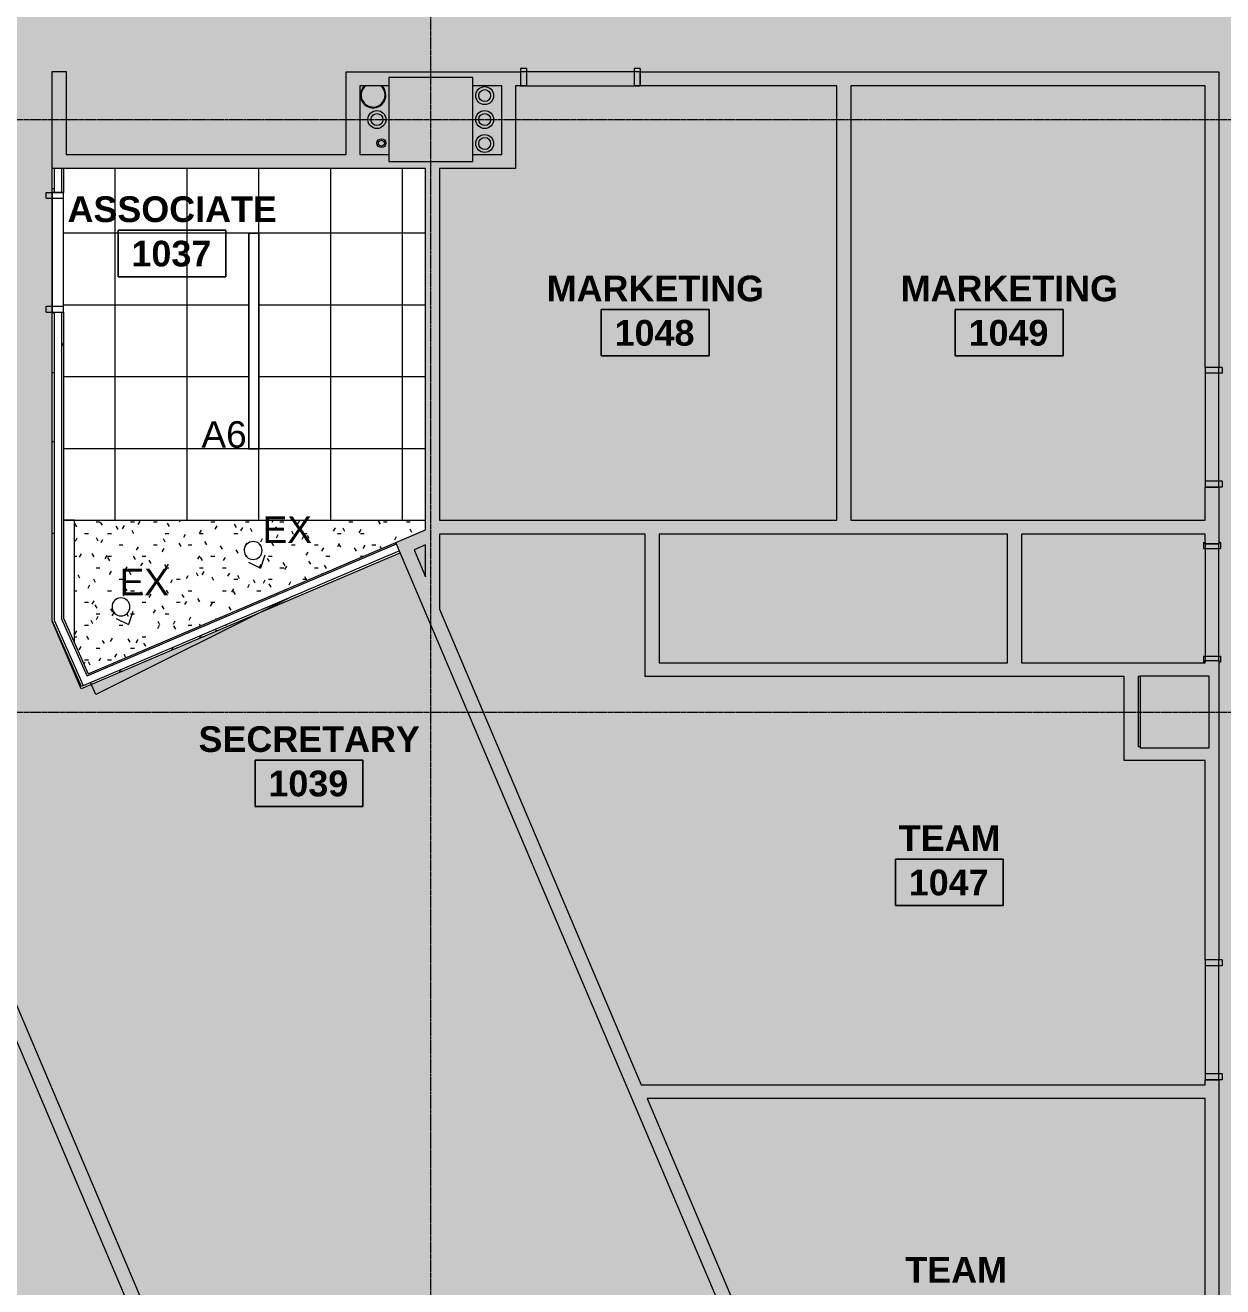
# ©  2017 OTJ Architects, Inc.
# Model space of a CAD drawing. Header units: inches. Extents: x -203 to 2908, y -968 to 768.
# Drawn here: x 99.2 to 499.3, y -405.3 to 16.2 of the extents above; entities that cross this region are included whole.
import ezdxf

# ---------------------------------------------------------------- set-up
doc = ezdxf.new("R2010")
doc.units = ezdxf.units.IN
doc.header["$MEASUREMENT"] = 0
doc.linetypes.add('Grid Line 1_2_', pattern=[0.875, 0.5, -0.125, 0.125, -0.125])
doc.linetypes.add('Hidden 1_8_', pattern=[0.1875, 0.125, -0.0625])
for name, color, linetype, lineweight in [('A-AREA-IDEN', 2, 'Continuous', 9), ('A-CLNG', 13, 'Continuous', 13), ('A-CLNG-PATT', 13, 'Continuous', 13), ('A-DETL-GENF', 92, 'Continuous', 9), ('A-DETL-HDLN', 90, 'Hidden 1_8_', 9), ('A-DETL-THIN', 151, 'Continuous', 9), ('A-DOOR', 31, 'Continuous', 13), ('A-DOOR-FRAM', 31, 'Continuous', 20), ('A-Flor-Eqpm', 7, 'Continuous', 9), ('A-Flor-Pfix-Exst', 7, 'Continuous', 9), ('A-WALL', 113, 'Continuous', 13), ('A-WALL-PATT', 111, 'Continuous', 13), ('E-LITE-EQPM', 33, 'Continuous', 9), ('E-LITE-EQPM-IDEN', 33, 'Continuous', 9), ('I-WALL', 2, 'Continuous', 9), ('Jenner and Block 11fl_BB_dwg', 8, 'Continuous', 9), ('S-GRID', 1, 'Continuous', 9)]:
    doc.layers.add(name, color=color, linetype=linetype, lineweight=lineweight)
doc.styles.add('Arial', font='arial.ttf', dxfattribs={"height": 8.851796})
doc.styles.add('Swis721 Lt BT_B', font='', dxfattribs={"height": 8.583975})
doc.styles.get('Swis721 Lt BT_B').set_extended_font_data('Swis721 Lt BT', bold=True)
pattern_1 = [(0, (0, 0), (30.72, 7.68), [1.267, -21.773, 1.267, -21.773, -122.88]), (0, (0, 0), (30.72, 7.68), [-46.08, 1.267, -44.813, 1.267, -21.773, -53.76]), (0, (0, 0), (30.72, 7.68), [-115.2, 1.267, -14.093, 1.267, -37.133]), (120, (11.52, 3.84), (-22.01108, 22.7643), [1.267, -21.773, 1.267, -21.773, -122.88]), (120, (11.52, 3.84), (-22.01108, 22.7643), [-46.08, 1.267, -44.813, 1.267, -21.773, -53.76]), (120, (11.52, 3.84), (-22.01108, 22.7643), [-115.2, 1.267, -14.093, 1.267, -37.133]), (240, (15.36, 19.2), (-8.70892, -30.4443), [1.267, -21.773, 1.267, -21.773, -122.88]), (240, (15.36, 19.2), (-8.70892, -30.4443), [-46.08, 1.267, -44.813, 1.267, -21.773, -53.76]), (240, (15.36, 19.2), (-8.70892, -30.4443), [-115.2, 1.267, -14.093, 1.267, -37.133])]

# ---------------------------------------------------------------- blocks, each defined once
blk = doc.blocks.new('Single Flush - OTJ_SOLIDFLUSH_ALUM-5493998-LEVEL 10 - RCP')
at = {"layer": 'A-DOOR-FRAM', "color": 8}
for p, q in [((-20, -3.4375), (-20, 2.3125)), ((-20, 2.3125), (-18, 2.3125)), ((-18, -3.4375), (-18, 2.3125)), ((18.000004, -3.4375), (18.000004, 2.3125)), ((18.000004, 2.3125), (20.000004, 2.3125)), ((20.000004, -3.4375), (20.000004, 2.3125)), ((-20, -3.4375), (-18, -3.4375)), ((18.000004, -3.4375), (20.000004, -3.4375))]:
    blk.add_line(p, q, dxfattribs=at)
blk = doc.blocks.new('Single Flush - OTJ_SOLIDFLUSH_ALUM-5493996-LEVEL 10 - RCP')
at = {"layer": 'A-DOOR-FRAM', "color": 8}
for p, q in [((-20, 3.4375), (-20, -2.3125)), ((-20, 3.4375), (-18, 3.4375)), ((-18, 3.4375), (-18, -2.3125)), ((18.000004, 3.4375), (18.000004, -2.3125)), ((18.000004, 3.4375), (20.000004, 3.4375)), ((20.000004, 3.4375), (20.000004, -2.3125)), ((-20, -2.3125), (-18, -2.3125)), ((18.000004, -2.3125), (20.000004, -2.3125))]:
    blk.add_line(p, q, dxfattribs=at)
blk = doc.blocks.new('Double Flush - Int-F-WDMF-36_ x 84_-5494796-LEVEL 10 - RCP')
at = {"layer": 'A-DOOR-FRAM', "color": 8}
for p, q in [((-20, 2.8125), (-18, 2.8125)), ((-20, 2.8125), (-20, 2.3125)), ((-20, 2.3125), (-19.5, 2.3125)), ((-19.5, -2.3125), (-19.5, 2.3125)), ((-18, -2.8125), (-18, 2.8125)), ((18.000004, -2.8125), (18.000004, 2.8125)), ((18.000004, 2.8125), (20.000004, 2.8125)), ((19.500004, 2.3125), (20.000004, 2.3125)), ((19.500004, -2.3125), (19.500004, 2.3125)), ((20.000004, 2.8125), (20.000004, 2.3125)), ((-20, -2.3125), (-19.5, -2.3125)), ((-20, -2.8125), (-20, -2.3125)), ((-20, -2.8125), (-18, -2.8125)), ((18.000004, -2.8125), (20.000004, -2.8125)), ((19.500004, -2.3125), (20.000004, -2.3125)), ((20.000004, -2.8125), (20.000004, -2.3125))]:
    blk.add_line(p, q, dxfattribs=at)
blk = doc.blocks.new('a-light Accolade D5 - Recessed - Ceiling or Wall - 6_0_-5100001-LEVEL 10 - RCP')
at = {"layer": 'E-LITE-EQPM'}
for p, q in [((-35.88, -2.33), (-35.88, 1.06)), ((-35.88, 1.06), (35.93, 1.06)), ((35.93, 1.06), (35.93, -2.33)), ((35.93, -2.33), (-35.88, -2.33))]:
    blk.add_line(p, q, dxfattribs=at)
blk = doc.blocks.new('L-Recessed Circular - Wall Washer - 6_-5083336-LEVEL 10 - RCP')
at = {"layer": 'E-LITE-EQPM', "color": 55}
for p in [(-3, -3), (3, -3)]:
    blk.add_line(p, (0, -6.38), dxfattribs=at)
for start, end in [(360, 180), (180, 360)]:
    blk.add_arc((0, 0), 3, start, end, dxfattribs=at)
blk = doc.blocks.new('Single Flush - OTJ_SOLIDFLUSH_Side Lite-5611451-LEVEL 10 - RCP')
at = {"layer": 'A-DOOR-FRAM'}
for p, q in [((-20, 3.875), (-20, -1.875)), ((-20, 3.875), (-18, 3.875)), ((-18, 3.875), (-18, -1.875)), ((18.000004, 3.875), (18.000004, -1.875)), ((18.000004, 3.875), (20.000004, 3.875)), ((20.000004, 3.875), (20.000004, -1.875)), ((-20, -1.875), (-18, -1.875)), ((18.000004, -1.875), (20.000004, -1.875))]:
    blk.add_line(p, q, dxfattribs=at)
blk = doc.blocks.new('Jenner and Block 11fl_BB_dwg-4752473-LEVEL 10 - RCP')
at = {"layer": 'A-Flor-Eqpm'}
blk.add_line((234.73, 0.59), (234.73, 2.02), dxfattribs=at)
at = {"layer": 'A-Flor-Pfix-Exst'}
for centre, radius in [((252.73, -7.34), 3), ((252.73, -7.34), 2), ((216.73, -15.34), 3), ((252.73, -15.34), 3), ((216.73, -15.34), 2), ((252.73, -15.34), 2), ((252.73, -23.34), 3), ((218.23, -23.23), 1.5), ((218.23, -23.23), 1), ((252.73, -23.34), 2)]:
    blk.add_circle(centre, radius, dxfattribs=at)
for radius, start, end in [(4.25, 132.0648, 360), (4, 127.304, 360), (4, 0, 52.4099), (4.25, 0, 47.9352)]:
    blk.add_arc((215.48, -7.16), radius, start, end, dxfattribs=at)
blk = doc.blocks.new('Room Tag - Room Name and Number-3379422-LEVEL 10 - RCP')
at = {"layer": 'A-AREA-IDEN'}
for p, q in [((-0.1881, -0.1636), (-0.1881, -0.0018)), ((-0.1881, -0.0018), (0.1869, -0.0018)), ((0.1869, -0.0018), (-0.1881, -0.0018)), ((-0.1881, -0.0018), (-0.1881, -0.1636)), ((0.1869, -0.0018), (0.1869, -0.1636)), ((0.1869, -0.1636), (0.1869, -0.0018)), ((0.1869, -0.1636), (-0.1881, -0.1636)), ((-0.1881, -0.1636), (0.1869, -0.1636))]:
    blk.add_line(p, q, dxfattribs=at)

msp = doc.modelspace()

# ---------------------------------------------------------------- hatches: boundary and pattern name
at = {"layer": 'A-CLNG-PATT'}
h = msp.add_hatch(dxfattribs=at)
h.set_pattern_fill('FP_4', color=256, style=0, pattern_type=2)
h.set_pattern_definition([(90, (153.305, -149.243), (24, -1e-15), []), (0, (153.305, -149.243), (0, -24), [])])
h.paths.add_polyline_path([(120.2, -149.24), (232.98, -149.24), (232.98, -31.65), (112, -31.65), (112, -149.24)], flags=0)
h.paths.add_polyline_path([(177.38, -125.36), (173.82, -125.36), (173.82, -53.36), (177.38, -53.36)], flags=0)
h = msp.add_hatch(dxfattribs=at)
h.set_pattern_fill('FP_5', color=250, style=0, pattern_type=2)
h.set_pattern_definition([(0, (0, 0), (15.36, 3.84), [1.267, -10.253, 1.267, -10.253, -61.44]), (0, (0, 0), (15.36, 3.84), [-23.04, 1.267, -21.773, 1.267, -10.253, -26.88]), (0, (0, 0), (15.36, 3.84), [-57.6, 1.267, -6.413, 1.267, -17.933]), (120, (5.76, 1.92), (-11.005538, 11.38215), [1.267, -10.253, 1.267, -10.253, -61.44]), (120, (5.76, 1.92), (-11.005538, 11.38215), [-23.04, 1.267, -21.773, 1.267, -10.253, -26.88]), (120, (5.76, 1.92), (-11.005538, 11.38215), [-57.6, 1.267, -6.413, 1.267, -17.933]), (240, (7.68, 9.6), (-4.354462, -15.22215), [1.267, -10.253, 1.267, -10.253, -61.44]), (240, (7.68, 9.6), (-4.354462, -15.22215), [-23.04, 1.267, -21.773, 1.267, -10.253, -26.88]), (240, (7.68, 9.6), (-4.354462, -15.22215), [-57.6, 1.267, -6.413, 1.267, -17.933])])
h.paths.add_polyline_path([(121.33, -204.11), (177.22, -180.28), (188.37, -174.7), (121.03, -203.42)], flags=0)
h.paths.add_polyline_path([(120.25, -200.5), (232.98, -152.41), (232.98, -149.24), (115.71, -149.24), (115.71, -190.28), (120.2, -200.39)], flags=0)
h.paths.add_polyline_path([(130.86, -181.13), (130.04, -180.91), (129.37, -180.51), (128.82, -179.94), (128.43, -179.25), (128.25, -178.58), (128.24, -177.8), (128.43, -177.04), (128.82, -176.35), (129.37, -175.8), (130.13, -175.37), (130.79, -175.19), (131.58, -175.18), (132.34, -175.37), (133.02, -175.76), (133.62, -176.37), (134, -177.07), (134.19, -177.73), (134.19, -178.52), (134, -179.28), (133.62, -179.96), (133.07, -180.52), (132.39, -180.92), (131.64, -181.13)], flags=0)
h.paths.add_polyline_path([(175.01, -162.3), (174.21, -162.08), (173.57, -161.72), (173.01, -161.17), (172.58, -160.41), (172.4, -159.75), (172.39, -158.96), (172.58, -158.2), (172.97, -157.52), (173.52, -156.96), (174.19, -156.56), (174.94, -156.35), (175.73, -156.35), (176.54, -156.57), (177.22, -156.97), (177.73, -157.47), (178.15, -158.23), (178.34, -158.9), (178.35, -159.68), (178.15, -160.44), (177.77, -161.12), (177.22, -161.68), (176.54, -162.08), (175.79, -162.29), (175.28, -162.3)], flags=0)
at = {"layer": 'A-DETL-GENF'}
h = msp.add_hatch(color=9, dxfattribs=at)
h.paths.add_polyline_path([(660.98, -433.44), (660.98, -433.94), (656.69, -433.94), (656.69, -433.44)], flags=0)
h.paths.add_polyline_path([(131.76, -847.99), (290.55, -780.58), (225.58, -627.57), (209.01, -634.6), (202.64, -619.58), (206.9, -617.78), (211.46, -628.54), (296.14, -592.58), (297.95, -596.84), (229.84, -625.76), (294.8, -778.77), (401.29, -733.56), (336.32, -580.55), (334.77, -581.21), (332.96, -576.95), (428.69, -536.31), (430.5, -540.56), (340.58, -578.74), (405.55, -731.76), (515.31, -685.15), (511.69, -685.15), (511.69, -619.4), (491.89, -619.4), (491.89, -612.4), (492.01, -612.4), (492.01, -532.94), (471.73, -532.94), (471.73, -523.06), (467.32, -524.93), (465.51, -520.68), (471.73, -518.03), (471.73, -508.94), (495.73, -508.94), (495.73, -510.53), (499.51, -510.53), (499.51, -516.53), (499.01, -516.53), (499.01, -612.4), (658.19, -612.4), (718.26, -586.9), (718.26, -516.53), (539.51, -516.53), (539.51, -510.53), (555.67, -510.53), (555.67, -394.75), (560.67, -394.75), (560.67, -437.31), (560.17, -437.31), (560.17, -441.94), (560.67, -441.94), (560.67, -498.09), (619.48, -498.09), (619.48, -477.94), (626.48, -477.94), (626.48, -500.46), (758.11, -500.46), (758.11, -433.94), (754.23, -433.94), (754.23, -433.44), (758.11, -433.44), (758.11, -376.94), (697.48, -376.94), (697.48, -433.44), (721.73, -433.44), (721.73, -433.94), (693.48, -433.94), (693.48, -433.44), (696.98, -433.43), (696.98, -376.94), (661.48, -376.94), (661.48, -433.44), (660.98, -433.44), (660.98, -376.94), (625.46, -376.94), (625.46, -433.44), (624.19, -433.44), (624.19, -433.94), (625.46, -433.94), (625.46, -441.94), (600.17, -441.94), (600.17, -437.31), (620.83, -437.31), (620.83, -304.37), (601.17, -304.37), (601.17, -299.75), (634.61, -299.75), (634.61, -356.95), (665.48, -356.95), (665.48, -344.95), (665.98, -344.95), (665.98, -356.95), (696.98, -356.95), (696.98, -299.95), (699.23, -299.95), (699.23, -300.45), (697.48, -300.45), (697.48, -356.95), (733.48, -356.95), (733.48, -300.45), (731.73, -300.45), (731.73, -299.95), (757.71, -299.95), (757.71, -300.45), (733.98, -300.45), (733.98, -356.95), (794.21, -356.95), (794.21, -300.45), (790.21, -300.45), (790.21, -299.95), (794.21, -299.95), (794.21, -230.99), (634.98, -230.99), (634.98, -254.99), (560.67, -254.98), (560.67, -299.75), (561.17, -299.75), (561.17, -304.37), (560.67, -304.37), (560.67, -346.75), (555.67, -346.75), (555.67, -249.98), (575.84, -249.98), (575.84, -200.84), (587.09, -200.84), (587.09, -243.74), (630.36, -243.74), (630.36, -224.99), (674.86, -224.99), (674.86, -160.84), (555.74, -160.84), (555.74, 0.66), (596.73, 0.66), (596.73, -16.34), (638.73, -16.34), (638.73, 0.66), (700.73, 0.66), (700.73, -16.34), (742.73, -16.34), (742.73, 0.66), (804.73, 0.66), (804.73, -16.34), (846.73, -16.34), (846.73, 0.66), (908.73, 0.66), (908.73, -16.34), (950.73, -16.34), (950.73, 0.66), (993.73, 0.66), (993.73, -121.74), (988.73, -121.74), (988.73, -121.34), (980.11, -121.34), (980.11, -122.59), (769.74, -122.59), (769.74, -217.72), (962.61, -217.72), (962.61, -199.94), (988.73, -199.94), (988.73, -161.74), (993.73, -161.74), (993.73, -227.33), (967.61, -227.33), (967.61, -227.44), (962.61, -227.44), (962.61, -224.72), (800.21, -224.72), (800.21, -303.86), (962.61, -303.86), (962.61, -267.44), (967.61, -267.44), (967.61, -426.91), (1012.73, -426.91), (1012.73, -431.54), (967.61, -431.54), (967.61, -457.44), (946.48, -457.44), (946.48, -308.86), (800.21, -308.86), (800.21, -362.95), (764.11, -362.95), (764.11, -516.53), (744.73, -516.53), (744.73, -520.1), (942.73, -520.1), (942.73, -524.65), (1492.42, -524.65), (1492.42, -327.97), (1377.05, -327.97), (1377.05, -349.65), (1369.05, -349.65), (1369.05, -82.65), (1372.42, -82.65), (1372.42, -36.97), (1360.73, -36.97), (1360.73, -32.34), (1369.05, -32.34), (1369.05, 0.03), (1377.05, 0.03), (1377.05, -3.97), (1492.42, -3.97), (1492.42, -161.34), (1377.05, -161.34), (1377.05, -323.34), (1497.05, -323.34), (1497.05, -372.91), (1498.73, -372.91), (1498.73, -377.54), (1497.05, -377.54), (1497.05, -524.65), (1723.7, -524.65), (1723.7, -257.17), (1557.05, -257.17), (1557.05, -261.86), (1552.42, -261.86), (1552.42, -247.86), (1557.05, -247.86), (1557.05, -252.54), (1723.7, -252.54), (1723.7, -137.33), (1557.05, -137.33), (1557.05, -207.86), (1552.42, -207.86), (1552.42, -70.86), (1557.05, -70.86), (1557.05, -132.71), (1723.7, -132.71), (1723.7, -17.58), (1582.73, -17.58), (1582.73, -29.34), (1557.05, -29.34), (1557.05, -30.86), (1552.42, -30.86), (1552.42, 61.14), (1557.05, 61.14), (1557.05, -1.34), (1582.73, -1.34), (1582.73, -12.96), (1723.7, -12.96), (1723.7, 102.67), (1557.05, 102.67), (1557.05, 101.14), (1552.42, 101.14), (1552.42, 109.14), (1557.05, 109.14), (1557.05, 107.29), (1723.7, 107.29), (1723.7, 222.67), (1557.05, 222.67), (1557.05, 149.14), (1552.42, 149.14), (1552.42, 228.98), (1557.05, 228.98), (1557.05, 227.29), (1723.7, 227.29), (1723.7, 284.95), (1723.3, 284.95), (1723.3, 338.96), (1557.05, 338.96), (1557.05, 268.98), (1552.42, 268.98), (1552.42, 343.59), (1723.3, 343.59), (1723.3, 351.59), (1732.42, 351.59), (1732.42, 355.59), (1737.05, 355.59), (1737.05, 351.59), (1910.23, 351.59), (1910.23, 580.43), (1737.05, 580.43), (1737.05, 395.59), (1732.42, 395.59), (1732.42, 418.96), (1666.05, 418.96), (1666.05, 402.34), (1598.73, 402.34), (1598.73, 406.96), (1661.42, 406.96), (1661.42, 423.59), (1732.42, 423.59), (1732.42, 580.43), (1377.05, 580.43), (1377.05, 406.96), (1378.73, 406.96), (1378.73, 402.34), (1298.73, 402.34), (1298.73, 406.96), (1372.42, 406.96), (1372.42, 580.43), (1077.05, 580.43), (1077.05, 406.96), (1210.73, 406.96), (1210.73, 402.34), (1077.05, 402.34), (1077.05, 82.27), (1072.42, 82.27), (1072.42, 103.96), (1071.73, 103.96), (1071.73, 108.59), (1072.42, 108.59), (1072.42, 580.43), (777.05, 580.43), (777.05, 558.51), (772.42, 558.51), (772.42, 580.43), (417.05, 580.43), (417.05, 406.96), (418.71, 406.96), (418.71, 402.34), (410.71, 402.34), (410.71, 406.96), (412.42, 406.96), (412.42, 580.43), (237.05, 580.43), (237.05, 577.15), (246.73, 577.15), (246.73, 553.15), (237.05, 553.15), (237.05, 406.96), (238.73, 406.96), (238.73, 402.34), (230.73, 402.34), (230.73, 406.96), (232.42, 406.96), (232.42, 553.15), (222.73, 553.15), (222.73, 577.15), (232.42, 577.15), (232.42, 580.43), (-120.35, 580.43), (-120.35, 406.96), (52.42, 406.96), (52.42, 423.59), (59.67, 423.59), (59.67, 418.96), (57.05, 418.96), (57.05, 328.65), (52.42, 328.65), (52.42, 402.34), (-120.35, 402.34), (-120.35, 286.96), (52.42, 286.96), (52.42, 288.65), (57.05, 288.65), (57.05, 280.65), (52.42, 280.65), (52.42, 282.34), (-120.35, 282.34), (-120.35, 166.96), (52.42, 166.96), (52.42, 240.65), (57.05, 240.65), (57.05, 160.65), (52.42, 160.65), (52.42, 162.34), (-120.35, 162.34), (-120.35, 0.55), (-80.76, 0.55), (-80.76, -13.04), (52.42, -13.04), (52.45, 120.65), (57.05, 120.65), (57.05, -19.35), (52.42, -19.35), (52.42, -17.66), (-80.76, -17.66), (-80.76, -30.95), (-120.35, -30.95), (-120.35, -193.04), (52.42, -193.04), (52.42, -59.35), (57.05, -59.35), (57.05, -218.77), (71.25, -252.22), (66.99, -254.03), (52.42, -219.71), (52.42, -197.66), (-120.35, -197.66), (-120.35, -254.17), (-75.11, -360.73), (83.67, -293.32), (82.62, -290.84), (86.88, -289.04), (141.98, -418.82), (137.73, -420.63), (85.48, -297.58), (-73.3, -364.99), (-4.77, -526.42), (-2.44, -525.43), (-6.07, -516.89), (16.02, -507.51), (19.65, -516.05), (154.02, -459), (153.36, -457.45), (157.61, -455.64), (160.74, -463.01), (156.48, -464.81), (155.82, -463.26), (21.46, -520.31), (25.4, -529.6), (3.31, -538.98), (-0.64, -529.69), (-2.96, -530.67), (42.33, -637.33), (201.11, -569.92), (172.12, -501.63), (176.37, -499.83), (207.17, -572.37), (190.6, -579.41), (191.26, -580.96), (187.01, -582.77), (186.35, -581.21), (44.13, -641.59), (117.88, -815.28)], flags=0)
h.paths.add_polyline_path([(225.76, -805.76), (216.38, -783.67), (238.47, -774.29), (247.85, -796.38), (237.61, -800.73)], flags=0)
h.paths.add_polyline_path([(446.67, -711.97), (437.29, -689.88), (459.38, -680.5), (468.76, -702.59), (455.33, -708.29)], flags=0)
h.paths.add_polyline_path([(516.31, -684.73), (892.28, -525.1), (744.73, -525.1), (744.73, -532.94), (725.26, -532.94), (725.26, -561.42), (744.73, -561.42), (744.73, -585.42), (725.26, -585.42), (725.26, -591.53), (659.62, -619.4), (590.81, -619.4), (590.81, -647.06), (516.73, -647.06), (516.73, -643.56), (587.31, -643.56), (587.31, -619.4), (516.31, -619.4), (516.31, -647.06)], flags=0)
h.paths.add_polyline_path([(263.4, -548.5), (261.59, -544.24), (291.35, -531.61), (277.14, -498.12), (247.37, -510.74), (245.57, -506.5), (352.39, -461.15), (224.56, -160.08), (117.88, -205.59), (108.25, -182.9), (108.25, 0.75), (112.87, 0.75), (112.87, -27.03), (206.42, -27.03), (206.42, 0.59), (264.73, 0.59), (264.73, -4.04), (263.05, -4.04), (263.05, -31.65), (237.61, -31.65), (237.61, -149.24), (370.42, -149.24), (370.42, -4.04), (304.73, -4.04), (304.73, 0.59), (498.05, 0.59), (498.05, -98.13), (493.42, -98.13), (493.42, -4.04), (375.05, -4.04), (375.05, -149.24), (493.42, -149.24), (493.42, -138.13), (498.05, -138.13), (498.05, -157.13), (493.42, -157.13), (493.42, -153.87), (432.05, -153.87), (432.05, -196.81), (493.42, -196.81), (493.42, -196.13), (498.05, -196.13), (498.05, -296.13), (493.42, -296.13), (493.42, -229.44), (466.42, -229.44), (466.42, -201.44), (306.4, -201.44), (306.4, -153.87), (237.61, -153.87), (237.61, -178.97), (305.05, -337.81), (493.42, -337.81), (493.42, -336.13), (498.05, -336.13), (498.05, -448.88), (416.5, -483.5), (414.7, -479.24), (493.42, -445.81), (493.42, -342.44), (307.01, -342.44), (372.67, -497.08), (377.88, -494.87), (379.69, -499.13), (370.22, -503.15), (358.5, -475.53), (285.69, -506.44), (297.42, -534.06), (263.72, -548.36)], flags=0)
h.paths.add_polyline_path([(259.11, -532.49), (249.74, -510.4), (271.84, -501.05), (281.21, -523.11), (262.22, -531.17)], flags=0)
h.paths.add_polyline_path([(1557.05, -523.31), (1542.73, -523.31), (1542.73, -499.31), (1566.73, -499.31), (1566.73, -523.31)], flags=0)
h.paths.add_polyline_path([(1266.11, -523.31), (1242.73, -523.31), (1242.73, -499.31), (1266.73, -499.31), (1266.73, -523.31)], flags=0)
h.paths.add_polyline_path([(951.48, -523.31), (943.94, -523.31), (943.94, -499.31), (967.94, -499.31), (967.94, -523.31), (962.61, -523.31)], flags=0)
h.paths.add_polyline_path([(720.73, -510.53), (720.73, -508.94), (744.73, -508.94), (744.73, -510.53), (758.11, -510.53), (758.11, -505.09), (560.67, -505.09), (560.67, -510.53), (718.26, -510.53)], flags=0)
h.paths.add_polyline_path([(283.88, -502.19), (356.69, -471.28), (354.2, -465.41), (281.39, -496.32), (282.16, -498.12)], flags=0)
h.paths.add_polyline_path([(951.48, -452.44), (962.61, -452.44), (962.61, -308.86), (951.48, -308.86), (951.48, -445.65)], flags=0)
h.paths.add_polyline_path([(1059.05, -445.65), (1054.42, -445.65), (1054.42, -431.54), (1052.73, -431.54), (1052.73, -426.91), (1054.42, -426.91), (1054.42, 0.66), (1107.05, 0.66), (1107.05, -3.97), (1104.86, -3.97), (1104.86, -32.34), (1224.24, -32.34), (1224.24, -3.97), (1222.05, -3.97), (1222.05, 0.66), (1280.86, 0.66), (1280.86, -32.34), (1320.73, -32.34), (1320.73, -36.97), (1059.05, -36.97), (1059.05, -431.54)], flags=0)
h.paths.add_polyline_path([(1566.73, -377.54), (1538.73, -377.54), (1538.73, -372.91), (1552.42, -372.91), (1552.42, -301.86), (1557.05, -301.86), (1557.05, -372.91), (1723.3, -372.91), (1723.3, -377.54), (1583.33, -377.54)], flags=0)
h.paths.add_polyline_path([(696.98, -370.94), (758.11, -370.94), (758.11, -362.95), (625.46, -362.95), (625.46, -370.94), (661.48, -370.94)], flags=0)
h.paths.add_polyline_path([(631.11, -356.95), (631.11, -304.37), (625.46, -304.37), (625.46, -356.95)], flags=0)
h.paths.add_polyline_path([(739.49, -224.99), (766.24, -224.99), (766.24, -205.94), (679.48, -205.94), (679.48, -224.99), (682.19, -224.99)], flags=0)
h.paths.add_polyline_path([(771.09, -224.99), (794.21, -224.99), (794.21, -224.72), (769.74, -224.72), (769.74, -224.99)], flags=0)
h.paths.add_polyline_path([(471.73, -224.81), (471.73, -201.44), (471.05, -201.44), (471.05, -224.81)], flags=0)
h.paths.add_polyline_path([(967.61, -222.33), (968.13, -222.33), (968.13, -204.94), (967.61, -204.94), (967.61, -217.72)], flags=0)
h.paths.add_polyline_path([(766.24, -201.31), (766.24, -119.34), (679.48, -119.34), (679.48, -201.31), (761.43, -201.31)], flags=0)
h.paths.add_polyline_path([(352.39, -196.81), (427.42, -196.81), (427.42, -153.87), (311.03, -153.87), (311.03, -196.81), (312.54, -196.81)], flags=0)
h.paths.add_polyline_path([(232.98, -168.07), (232.98, -157.44), (229.16, -159.07), (230.44, -162.08)], flags=0)
h.paths.add_polyline_path([(668.23, -146.84), (668.23, -111.34), (771.73, -111.34), (771.73, -24.34), (569.74, -24.34), (569.74, -146.84), (584.67, -146.84)], flags=0)
h.paths.add_polyline_path([(931.01, -111.34), (979.73, -111.34), (979.73, -24.34), (776.36, -24.34), (776.36, -111.34), (908.73, -111.34)], flags=0)
h.paths.add_polyline_path([(1228.86, -32.34), (1276.24, -32.34), (1276.24, -3.97), (1268.73, -3.97), (1268.73, -29.34), (1240.73, -29.34), (1240.73, -3.97), (1228.86, -3.97), (1228.86, -29.34)], flags=0)
h.paths.add_polyline_path([(1087.42, -32.34), (1100.24, -32.34), (1100.24, -3.97), (1059.05, -3.97), (1059.05, -32.34)], flags=0)
h.paths.add_polyline_path([(-117.75, -27.45), (-84.26, -27.45), (-84.26, -27.34), (-117.75, -27.34), (-117.75, -17.66), (-120.35, -17.66), (-120.35, -27.45), (-117.9, -27.45)], flags=0)
h.paths.add_polyline_path([(258.42, -27.03), (258.42, -4.04), (248.73, -4.04), (248.73, -27.03)], flags=0)
h.paths.add_polyline_path([(211.05, -27.03), (220.73, -27.03), (220.73, -4.04), (211.05, -4.04)], flags=0)
h.paths.add_polyline_path([(-120.35, -13.04), (-117.75, -13.04), (-117.75, -2.95), (-120.35, -2.95), (-120.35, -3.34)], flags=0)
h.paths.add_polyline_path([(807.05, 78.27), (802.42, 78.27), (802.42, 94.02), (777.05, 94.02), (777.05, 82.27), (772.42, 82.27), (772.39, 107.15), (726.05, 107.15), (726.05, 111.77), (725.8, 111.77), (725.8, 294.15), (726.05, 294.15), (726.05, 307.59), (772.42, 307.59), (772.42, 518.51), (777.05, 518.51), (777.05, 94.52), (802.42, 94.52), (802.42, 108.59), (807.05, 108.59), (807.05, 84.59), (994.42, 84.59), (994.42, 108.59), (999.73, 108.59), (999.73, 103.96), (999.05, 103.96), (999.05, 79.96), (807.05, 79.96)], flags=0)
h.paths.add_polyline_path([(1262.24, 79.96), (1262.24, 109.59), (1266.86, 109.59), (1266.86, 84.59), (1363.42, 84.59), (1363.42, 182.84), (1338.73, 182.84), (1338.73, 186.59), (1372.42, 186.59), (1372.42, 217.96), (1266.73, 217.96), (1266.73, 193.59), (1262.11, 193.59), (1262.11, 217.96), (1163.05, 217.96), (1163.05, 109.59), (1186.8, 109.59), (1186.8, 104.96), (1185.36, 104.96), (1185.36, 84.59), (1226.24, 84.59), (1226.24, 104.96), (1225.8, 104.96), (1225.8, 109.59), (1230.86, 109.59), (1230.86, 79.96), (1134.73, 79.96), (1134.73, 84.59), (1158.42, 84.59), (1158.42, 191.96), (1132.42, 191.96), (1132.42, 343.59), (1137.05, 343.59), (1137.05, 222.59), (1372.42, 222.59), (1372.42, 343.59), (1497.05, 343.59), (1497, 180.27), (1492.42, 180.27), (1492.42, 181.96), (1377.05, 181.96), (1377.05, 84.59), (1492.42, 84.59), (1492.42, 140.27), (1497.05, 140.27), (1497.05, 79.96), (1266.86, 79.96)], flags=0)
h.paths.add_polyline_path([(275.03, 79.96), (108.25, 79.96), (108.25, 140.27), (112.87, 140.27), (112.87, 84.59), (232.42, 84.59), (232.42, 181.96), (112.87, 181.96), (112.87, 180.27), (108.25, 180.27), (108.25, 186.59), (232.42, 186.59), (232.42, 338.96), (108.25, 338.96), (108.25, 343.59), (237.05, 343.59), (237.05, 240.59), (387.55, 240.59), (387.55, 343.59), (583.05, 343.59), (583.05, 233.77), (578.42, 233.77), (578.42, 235.96), (561.05, 235.96), (561.05, 84.59), (578.42, 84.59), (578.42, 86.77), (583.05, 86.77), (583.05, 79.96), (430.42, 79.96), (430.42, 109.59), (435.05, 109.59), (435.05, 84.59), (556.42, 84.59), (556.42, 235.96), (399.05, 235.96), (399.05, 144.59), (432.73, 144.59), (432.73, 139.96), (360.73, 139.96), (360.73, 144.59), (384.73, 144.59), (384.73, 235.96), (237.05, 235.96), (237.05, 84.59), (358.42, 84.59), (358.42, 109.59), (363.05, 109.59), (363.05, 79.96), (298.87, 79.96)], flags=0)
h.paths.add_polyline_path([(1372.42, 84.59), (1372.4, 182.84), (1368.05, 182.84), (1368.05, 84.59)], flags=0)
h.paths.add_polyline_path([(1163.05, 84.59), (1180.74, 84.59), (1180.74, 104.96), (1163.05, 104.96), (1163.05, 85.49)], flags=0)
h.paths.add_polyline_path([(661.8, 107.15), (648.73, 107.15), (648.73, 294.15), (665.3, 294.15), (665.3, 289.52), (667.05, 289.52), (667.05, 107.15), (662.42, 107.15)], flags=0)
h.paths.add_polyline_path([(656.94, 111.77), (661.8, 111.77), (661.8, 135.77), (662.42, 135.77), (662.42, 289.52), (653.36, 289.52), (653.36, 111.77)], flags=0)
h.paths.add_polyline_path([(730.67, 111.77), (769.11, 111.77), (769.11, 289.52), (730.67, 289.52), (730.67, 165.44)], flags=0)
h.paths.add_polyline_path([(389.36, 144.59), (394.42, 144.59), (394.42, 235.96), (389.36, 235.96), (389.36, 145.48)], flags=0)
h.paths.add_polyline_path([(1158.42, 196.59), (1158.42, 217.96), (1137.05, 217.96), (1137.05, 196.59), (1158.16, 196.59)], flags=0)
h.paths.add_polyline_path([(739.49, 294.15), (772.42, 294.15), (772.42, 302.96), (730.67, 302.96), (730.67, 294.15)], flags=0)
h.paths.add_polyline_path([(1418.73, 402.34), (1418.73, 406.96), (1552.42, 406.96), (1552.42, 548.65), (1557.05, 548.65), (1557.05, 406.96), (1558.73, 406.96), (1558.73, 402.34), (1436.19, 402.34)], flags=0)
h.paths.add_polyline_path([(1258.73, 402.34), (1250.73, 402.34), (1250.73, 406.96), (1252.42, 406.96), (1252.42, 548.65), (1257.05, 548.65), (1257.05, 406.96), (1258.73, 406.96)], flags=0)
h.paths.add_polyline_path([(577.17, 402.34), (458.71, 402.34), (458.71, 406.96), (607.42, 406.96), (607.42, 548.65), (612.05, 548.65), (612.05, 406.96), (623.67, 406.96), (623.67, 402.34), (579.3, 402.34)], flags=0)
h.paths.add_polyline_path([(370.71, 402.34), (278.73, 402.34), (278.73, 406.96), (370.71, 406.96)], flags=0)
h.paths.add_polyline_path([(107.76, 402.34), (101.36, 402.34), (101.36, 418.96), (99.67, 418.96), (99.67, 423.59), (101.36, 423.59), (101.36, 548.65), (105.98, 548.65), (105.98, 406.96), (190.73, 406.96), (190.73, 402.34), (108.25, 402.34)], flags=0)
h.paths.add_polyline_path([(1557.05, 553.15), (1542.73, 553.15), (1542.73, 577.15), (1566.73, 577.15), (1566.73, 553.15)], flags=0)
h.paths.add_polyline_path([(1266.73, 553.15), (1242.73, 553.15), (1242.73, 577.15), (1266.73, 577.15)], flags=0)
h.paths.add_polyline_path([(942.73, 553.15), (942.73, 577.15), (966.73, 577.15), (966.73, 553.15), (952.42, 553.15)], flags=0)
h.paths.add_polyline_path([(620.73, 553.15), (596.73, 553.15), (596.73, 577.15), (620.73, 577.15), (620.73, 558.51)], flags=0)
h.paths.add_polyline_path([(-39.27, 553.15), (-39.27, 577.15), (-15.27, 577.15), (-15.27, 553.15)], flags=0)
h = msp.add_hatch(color=7, dxfattribs=at)
h.paths.add_polyline_path([(464.83, -720.82), (893.53, -538.81), (1016.23, -538.81), (1016.23, -524.94), (892.67, -524.94), (457.06, -709.88), (459.54, -715.74), (462.19, -714.61)], flags=0)
h.paths.add_polyline_path([(3.31, -538.98), (25.4, -529.6), (16.02, -507.51), (-6.07, -516.89), (-0.14, -530.86)], flags=0)
h.paths.add_polyline_path([(1737.17, -538.81), (1737.17, -496.55), (1730.17, -496.55), (1730.17, -494.3), (1723.7, -494.3), (1723.7, -524.65), (1674.68, -524.65), (1674.68, -531.81), (1676.23, -531.81), (1676.23, -538.81), (1736.57, -538.81)], flags=0)
h.paths.add_polyline_path([(492.17, -532.94), (492.17, -512), (471.73, -512), (471.73, -532.94), (492.01, -532.94)], flags=0)
h.paths.add_polyline_path([(259.11, -532.49), (281.21, -523.11), (271.83, -501.02), (249.74, -510.4), (255.13, -523.11)], flags=0)
h.paths.add_polyline_path([(473.46, -225.31), (494.81, -225.31), (494.81, -201.31), (471.73, -201.31), (471.73, -225.31)], flags=0)
h.paths.add_polyline_path([(980.11, -121.34), (993.73, -121.34), (993.73, 0.66), (950.73, 0.66), (950.73, -16.34), (908.73, -16.34), (908.73, 0.66), (846.73, 0.66), (846.73, -16.34), (804.73, -16.34), (804.73, 0.66), (742.73, 0.66), (742.73, -16.34), (700.73, -16.34), (700.73, 0.66), (638.73, 0.66), (638.73, -16.34), (596.73, -16.34), (596.73, 0.66), (569.74, 0.66), (569.74, -24.34), (979.73, -24.34), (979.73, -121.34)], flags=0)
h.paths.add_polyline_path([(1240.73, -29.34), (1268.73, -29.34), (1268.73, -3.4), (1240.73, -3.4), (1240.73, -3.97)], flags=0)
h.paths.add_polyline_path([(1557.05, -29.34), (1582.73, -29.34), (1582.73, -1.34), (1556.36, -1.34), (1556.36, -29.34)], flags=0)
h.paths.add_polyline_path([(237.61, -29.34), (248.73, -29.34), (248.73, -1.34), (220.73, -1.34), (220.73, -29.34), (232.98, -29.34)], flags=0)
h.paths.add_polyline_path([(-93.75, -27.34), (-84.26, -27.34), (-84.26, -2.95), (-117.75, -2.95), (-117.75, -27.34)], flags=0)
h.paths.add_polyline_path([(1737.17, 284.95), (1737.17, 337.71), (1772.13, 337.71), (1772.13, 351.59), (1723.3, 351.57), (1723.3, 284.95), (1730.29, 284.95)], flags=0)
h.paths.add_polyline_path([(1910.23, 337.71), (1924.09, 337.71), (1924.09, 580.15), (1910.23, 580.15), (1910.23, 351.59), (1889.03, 351.59), (1889.03, 337.71)], flags=0)
h.paths.add_polyline_path([(1542.73, 553.15), (1566.73, 553.15), (1566.73, 577.15), (1542.73, 577.15)], flags=0)
h.paths.add_polyline_path([(1257.05, 553.15), (1266.73, 553.15), (1266.73, 577.15), (1242.73, 577.15), (1242.73, 553.15), (1252.42, 553.15)], flags=0)
h.paths.add_polyline_path([(942.73, 553.15), (966.73, 553.15), (966.73, 577.15), (942.73, 577.15)], flags=0)
h.paths.add_polyline_path([(612.05, 553.15), (620.73, 553.15), (620.73, 577.15), (596.73, 577.15), (596.73, 553.15), (607.42, 553.15)], flags=0)
h.paths.add_polyline_path([(237.05, 553.15), (246.73, 553.15), (246.73, 577.15), (222.73, 577.15), (222.73, 553.15), (232.42, 553.15)], flags=0)
h.paths.add_polyline_path([(-39.27, 553.15), (-15.27, 553.15), (-15.27, 577.15), (-39.27, 577.15)], flags=0)
at = {"layer": 'A-WALL-PATT', "lineweight": 9}
for points in [[(108.25, -27.03), (112.87, -27.03), (112.87, 0.75), (108.25, 0.75), (108.25, -19.35)], [(206.42, -27.03), (211.05, -27.03), (211.05, -4.04), (206.42, -4.04), (206.42, -26.05)], [(258.42, -27.03), (263.05, -27.03), (263.05, -4.04), (258.42, -4.04), (258.42, -21.72)], [(372.67, -149.24), (375.05, -149.24), (375.05, -4.04), (370.42, -4.04), (370.42, -149.24)], [(120.2, -31.65), (263.05, -31.65), (263.05, -27.03), (248.73, -27.03), (248.73, -29.34), (220.73, -29.34), (220.73, -27.03), (108.25, -27.03), (108.25, -31.65), (112, -31.65)], [(237.61, -178.97), (237.61, -31.65), (232.98, -31.65), (232.98, -168.07)], [(375.05, -153.87), (493.42, -153.87), (493.42, -149.24), (237.61, -149.24), (237.61, -153.87), (372.67, -153.87)], [(368.41, -498.89), (372.67, -497.08), (227.35, -154.81), (223.1, -156.63), (367.64, -497.08)], [(229.16, -159.07), (232.98, -157.44), (232.98, -152.41), (227.35, -154.81), (229.09, -158.9)], [(311.03, -201.44), (311.03, -153.87), (306.4, -153.87), (306.4, -201.44), (307.01, -201.44)], [(427.42, -196.81), (432.05, -196.81), (432.05, -153.87), (427.42, -153.87)], [(429.85, -201.44), (471.73, -201.44), (471.73, -201.31), (493.42, -201.31), (493.42, -196.81), (311.03, -196.81), (311.03, -201.44), (372.67, -201.44)], [(471.05, -224.81), (471.05, -201.44), (466.42, -201.44), (466.42, -224.81)], [(492.68, -229.44), (493.42, -229.44), (493.42, -225.31), (471.73, -225.31), (471.73, -224.81), (466.42, -224.81), (466.42, -229.44), (471.73, -229.44)], [(493.42, -342.44), (493.42, -337.81), (305.05, -337.81), (307.01, -342.44), (429.85, -342.44)]]:
    msp.add_hatch(color=7, dxfattribs=at).paths.add_polyline_path(points, flags=0)
h = msp.add_hatch(color=7, dxfattribs=at)
h.paths.add_polyline_path([(248.73, -4.04), (264.73, -4.04), (264.73, 0.59), (206.42, 0.59), (206.42, -4.04), (220.73, -4.04), (220.73, -1.34), (248.73, -1.34), (248.73, -3.18)], flags=0)
h.paths.add_polyline_path([(375.05, -4.04), (493.42, -4.04), (493.42, 0.59), (304.73, 0.59), (304.73, -4.04), (370.42, -4.04)], flags=0)
h = msp.add_hatch(color=7, dxfattribs=at)
h.paths.add_polyline_path([(493.42, -450.84), (498.05, -448.88), (498.05, -336.13), (493.42, -336.13), (493.42, -448.88)], flags=0)
h.paths.add_polyline_path([(493.42, -296.13), (498.05, -296.13), (498.05, -196.13), (493.42, -196.13), (493.42, -201.31), (494.81, -201.31), (494.81, -225.31), (493.42, -225.31), (493.42, -254.37)], flags=0)
h.paths.add_polyline_path([(498.05, -157.13), (498.05, -138.13), (493.42, -138.13), (493.42, -157.13)], flags=0)
h.paths.add_polyline_path([(498.05, -98.13), (498.05, 0.59), (493.42, 0.59), (493.42, -98.13)], flags=0)
h = msp.add_hatch(dxfattribs=at)
h.set_pattern_fill('FP_1', color=256, style=0, pattern_type=2)
h.set_pattern_definition(pattern_1)
h.paths.add_polyline_path([(108.87, -184.15), (108.87, -79.66), (108.25, -79.66), (108.25, -182.75), (108.32, -182.9)], flags=0)
h.paths.add_polyline_path([(108.87, -39.66), (108.87, -31.65), (108.25, -31.65), (108.25, -39.66)], flags=0)
h = msp.add_hatch(dxfattribs=at)
h.set_pattern_fill('FP_1', color=256, style=0, pattern_type=2)
h.set_pattern_definition(pattern_1)
h.paths.add_polyline_path([(112, -183.49), (112, -79.66), (111.37, -79.66), (111.37, -182.08), (111.74, -182.9)], flags=0)
h.paths.add_polyline_path([(111.37, -39.66), (112, -39.66), (112, -31.65), (111.37, -31.68), (111.37, -34.96)], flags=0)
h = msp.add_hatch(dxfattribs=at)
h.set_pattern_fill('FP_1', color=256, style=0, pattern_type=2)
h.set_pattern_definition(pattern_1)
h.paths.add_polyline_path([(119.88, -201.2), (223.29, -157.09), (223.1, -156.63), (119.68, -200.74)], flags=0)
h = msp.add_hatch(color=7, dxfattribs=at)
h.paths.add_polyline_path([(201.11, -569.92), (205.37, -568.11), (176.37, -499.83), (172.12, -501.63), (176.37, -511.66)], flags=0)
h.paths.add_polyline_path([(156.48, -464.81), (160.74, -463.01), (157.61, -455.64), (153.36, -457.45), (155.82, -463.26)], flags=0)
h.paths.add_polyline_path([(137.73, -420.63), (141.98, -418.82), (86.88, -289.04), (82.62, -290.84), (136.96, -418.82)], flags=0)
h.paths.add_polyline_path([(66.99, -254.03), (71.25, -252.22), (52.42, -207.88), (52.42, -219.71), (57.05, -230.6)], flags=0)

# ---------------------------------------------------------------- linework, layer by layer
at = {"layer": 'A-CLNG'}
for p, q in [((112, -79.66), (112, -39.66)), ((177.38, -53.36), (173.82, -53.36)), ((173.82, -53.36), (173.82, -125.36)), ((177.38, -125.36), (177.38, -53.36)), ((173.82, -125.36), (177.38, -125.36)), ((115.71, -149.24), (112, -149.24))]:
    msp.add_line(p, q, dxfattribs=at)
at = {"layer": 'A-CLNG', "color": 135}
for p, q in [((115.71, -190.28), (115.71, -149.24)), ((115.71, -149.24), (232.98, -149.24)), ((188.37, -174.7), (122.76, -207.49)), ((122.76, -207.49), (121.03, -203.42))]:
    msp.add_line(p, q, dxfattribs=at)
for centre, start, end in [((175.37, -159.32), 23.1008, 203.1008), ((175.37, -159.32), 203.1008, 23.1008), ((131.22, -178.16), 23.1008, 203.1008), ((131.22, -178.16), 203.1008, 23.1008)]:
    msp.add_arc(centre, 3, start, end, dxfattribs=at)
at = {"layer": 'A-DETL-HDLN'}
for p, q in [((177.3, -133.56), (177.3, -116.56)), ((189.63, -149.24), (195.63, -149.24))]:
    msp.add_line(p, q, dxfattribs=at)
at = {"layer": 'A-DETL-THIN'}
for p, q in [((248.73, -1.34), (220.73, -1.34)), ((220.73, -1.34), (220.73, -29.34)), ((248.73, -29.34), (248.73, -1.34)), ((220.73, -29.34), (248.73, -29.34)), ((108.25, -182.9), (108.25, -31.65)), ((224.56, -160.08), (117.88, -205.59)), ((117.88, -205.59), (108.25, -182.9)), ((494.81, -201.31), (471.73, -201.31)), ((471.73, -201.31), (471.73, -225.31)), ((494.81, -225.31), (494.81, -201.31)), ((471.73, -225.31), (494.81, -225.31))]:
    msp.add_line(p, q, dxfattribs=at)
at = {"layer": 'A-WALL', "color": 8, "lineweight": 20}
for p, q in [((108.25, -31.65), (108.25, 0.75)), ((108.25, 0.75), (112.87, 0.75)), ((112.87, 0.75), (112.87, -27.03)), ((206.42, 0.59), (264.73, 0.59)), ((206.42, -27.03), (206.42, 0.59)), ((264.73, 0.59), (264.73, -4.04)), ((304.73, 0.59), (498.05, 0.59)), ((304.73, -4.04), (304.73, 0.59)), ((498.05, 0.59), (498.05, -98.13)), ((220.73, -4.04), (211.05, -4.04)), ((211.05, -4.04), (211.05, -27.03)), ((258.42, -4.04), (248.73, -4.04)), ((258.42, -27.03), (258.42, -4.04)), ((264.73, -4.04), (263.05, -4.04)), ((263.05, -4.04), (263.05, -31.65)), ((370.42, -4.04), (304.73, -4.04)), ((370.42, -149.24), (370.42, -4.04)), ((493.42, -4.04), (375.05, -4.04)), ((375.05, -4.04), (375.05, -149.24)), ((493.42, -98.13), (493.42, -4.04)), ((112.87, -27.03), (206.42, -27.03)), ((211.05, -27.03), (220.73, -27.03)), ((248.73, -27.03), (258.42, -27.03)), ((232.98, -31.65), (108.25, -31.65)), ((232.98, -152.41), (232.98, -31.65)), ((237.61, -31.65), (237.61, -149.24)), ((263.05, -31.65), (237.61, -31.65)), ((498.05, -98.13), (493.42, -98.13)), ((493.42, -149.24), (493.42, -138.13)), ((493.42, -138.13), (498.05, -138.13)), ((498.05, -138.13), (498.05, -157.13)), ((237.61, -149.24), (370.42, -149.24)), ((375.05, -149.24), (493.42, -149.24)), ((223.1, -156.63), (232.98, -152.41)), ((306.4, -153.87), (237.61, -153.87)), ((237.61, -153.87), (237.61, -178.97)), ((306.4, -201.44), (306.4, -153.87)), ((427.42, -153.87), (311.03, -153.87)), ((311.03, -153.87), (311.03, -196.81)), ((427.42, -196.81), (427.42, -153.87)), ((493.42, -153.87), (432.05, -153.87)), ((432.05, -153.87), (432.05, -196.81)), ((493.42, -157.13), (493.42, -153.87)), ((352.39, -461.15), (223.1, -156.63)), ((232.98, -157.44), (229.16, -159.07)), ((229.16, -159.07), (232.98, -168.07)), ((232.98, -168.07), (232.98, -157.44)), ((498.05, -157.13), (493.42, -157.13)), ((237.61, -178.97), (305.05, -337.81)), ((311.03, -196.81), (427.42, -196.81)), ((432.05, -196.81), (493.42, -196.81)), ((493.42, -196.81), (493.42, -196.13)), ((493.42, -196.13), (498.05, -196.13)), ((498.05, -196.13), (498.05, -296.13)), ((466.42, -201.44), (306.4, -201.44)), ((466.42, -229.44), (466.42, -201.44)), ((471.73, -201.44), (471.05, -201.44)), ((471.05, -201.44), (471.05, -224.81)), ((471.05, -224.81), (471.73, -224.81)), ((493.42, -229.44), (466.42, -229.44)), ((493.42, -296.13), (493.42, -229.44)), ((86.88, -289.04), (141.98, -418.82)), ((137.73, -420.63), (85.48, -297.58)), ((498.05, -296.13), (493.42, -296.13)), ((493.42, -337.81), (493.42, -336.13)), ((493.42, -336.13), (498.05, -336.13)), ((498.05, -336.13), (498.05, -448.88)), ((305.05, -337.81), (493.42, -337.81)), ((493.42, -342.44), (307.01, -342.44)), ((307.01, -342.44), (372.67, -497.08)), ((493.42, -445.81), (493.42, -342.44))]:
    msp.add_line(p, q, dxfattribs=at)
at = {"layer": 'A-WALL', "color": 55, "lineweight": 9}
for p, q in [((304.73, 0.59), (264.73, 0.59)), ((264.73, -4.04), (304.73, -4.04)), ((493.42, -98.13), (493.42, -138.13)), ((498.05, -138.13), (498.05, -98.13)), ((493.42, -157.13), (493.42, -196.13)), ((498.05, -196.13), (498.05, -157.13)), ((493.42, -296.13), (493.42, -336.13)), ((498.05, -336.13), (498.05, -296.13))]:
    msp.add_line(p, q, dxfattribs=at)
at = {"layer": 'A-WALL'}
for p, q in [((108.87, -31.65), (108.87, -39.66)), ((111.37, -31.65), (111.37, -39.66)), ((108.87, -79.66), (108.87, -182.61)), ((111.37, -79.66), (111.37, -182.08)), ((119.88, -201.2), (223.29, -157.09)), ((108.87, -182.61), (118.6, -204.46)), ((119.88, -201.2), (111.37, -182.08))]:
    msp.add_line(p, q, dxfattribs=at)
at = {"layer": 'I-WALL', "lineweight": 13}
for p, q in [((108.25, -39.66), (108.25, -31.65)), ((112, -31.65), (112, -39.66)), ((112, -39.66), (108.25, -39.66)), ((108.25, -182.75), (108.25, -79.66)), ((108.25, -79.66), (112, -79.66)), ((112, -79.66), (112, -181.95)), ((224.27, -159.39), (118.02, -204.71)), ((120.25, -200.5), (223.1, -156.63)), ((118.02, -204.71), (108.25, -182.75)), ((112, -181.95), (120.25, -200.5))]:
    msp.add_line(p, q, dxfattribs=at)
at = {"layer": 'I-WALL'}
msp.add_line((108.25, -39.66), (108.25, -79.66), dxfattribs=at)
at = {"layer": 'S-GRID', "linetype": 'Grid Line 1_2_'}
for p, q in [((234.73, -968.26), (234.73, 744.46)), ((-203.03, -15.31), (2046, -15.31)), ((-203.03, -213.31), (2046, -213.31))]:
    msp.add_line(p, q, dxfattribs=at)

# ---------------------------------------------------------------- block references
at = {"layer": 'A-AREA-IDEN', "xscale": 95.99999999999994, "yscale": 95.99999999999994, "zscale": 95.99999999999994}
for p in [(148.32, -52.14), (309.76, -78.61), (428.03, -78.61), (194.09, -229.18), (408.05, -262.26)]:
    msp.add_blockref('Room Tag - Room Name and Number-3379422-LEVEL 10 - RCP', p, dxfattribs=at)
at = {"layer": 'A-DOOR', "color": 135}
for name, p, rotation in [('Single Flush - OTJ_SOLIDFLUSH_ALUM-5493998-LEVEL 10 - RCP', (284.73, -1.73), 180), ('Single Flush - OTJ_SOLIDFLUSH_ALUM-5493996-LEVEL 10 - RCP', (495.73, -118.13), 269.9999999999999), ('Double Flush - Int-F-WDMF-36_ x 84_-5494796-LEVEL 10 - RCP', (495.73, -176.63), 269.9999999999999), ('Single Flush - OTJ_SOLIDFLUSH_ALUM-5493996-LEVEL 10 - RCP', (495.73, -316.13), 269.9999999999999)]:
    msp.add_blockref(name, p, dxfattribs=dict(at, rotation=rotation))
at = {"layer": 'A-DOOR', "rotation": 89.9999999999999}
msp.add_blockref('Single Flush - OTJ_SOLIDFLUSH_Side Lite-5611451-LEVEL 10 - RCP', (110.12, -59.66), dxfattribs=at)
at = {"layer": 'E-LITE-EQPM', "extrusion": (0, 0, -1), "rotation": 89.99999999999973}
msp.add_blockref('a-light Accolade D5 - Recessed - Ceiling or Wall - 6_0_-5100001-LEVEL 10 - RCP', (-176.25, -89.36), dxfattribs=at)
at = {"layer": 'E-LITE-EQPM', "color": 55, "rotation": 23.10081154025509}
for p in [(175.37, -159.32), (131.22, -178.16)]:
    msp.add_blockref('L-Recessed Circular - Wall Washer - 6_-5083336-LEVEL 10 - RCP', p, dxfattribs=at)
at = {"layer": 'Jenner and Block 11fl_BB_dwg', "color": 7}
msp.add_blockref('Jenner and Block 11fl_BB_dwg-4752473-LEVEL 10 - RCP', (0, 0), dxfattribs=at)
msp.add_blockref('Jenner and Block 11fl_BB_dwg-4752473-LEVEL 10 - RCP', (0, 0), dxfattribs=at)

# ---------------------------------------------------------------- texts
at = {"layer": 'A-AREA-IDEN', "char_height": 8.584, "attachment_point": 2, "line_spacing_factor": 0.998538, "style": 'Swis721 Lt BT_B'}
for s, insert, width in [('ASSOCIATE', (148.33, -41), 76.032), ('1037', (148.05, -55.83), 30.672), ('MARKETING', (309.77, -67.47), 79.812), ('MARKETING', (428.04, -67.47), 79.812), ('1048', (309.48, -82.3), 30.672), ('1049', (427.75, -82.3), 30.672), ('SECRETARY', (194.1, -218.04), 79.488), ('1039', (193.81, -232.87), 30.672), ('TEAM', (408.06, -251.13), 36.936), ('1047', (407.77, -265.95), 30.672), ('TEAM', (410.26, -395.37), 36.936)]:
    msp.add_mtext(s, dxfattribs=dict(at, insert=insert, width=width))
at = {"layer": 'E-LITE-EQPM-IDEN', "char_height": 8.852, "attachment_point": 2, "line_spacing_factor": 0.938532, "style": 'Arial'}
for s, insert, width in [('A6', (165.65, -116.12), 18.036), ('EX', (186.78, -147.92), 19.656), ('EX', (138.97, -165.44), 19.656)]:
    msp.add_mtext(s, dxfattribs=dict(at, insert=insert, width=width))

doc.saveas('drawing.dxf')
